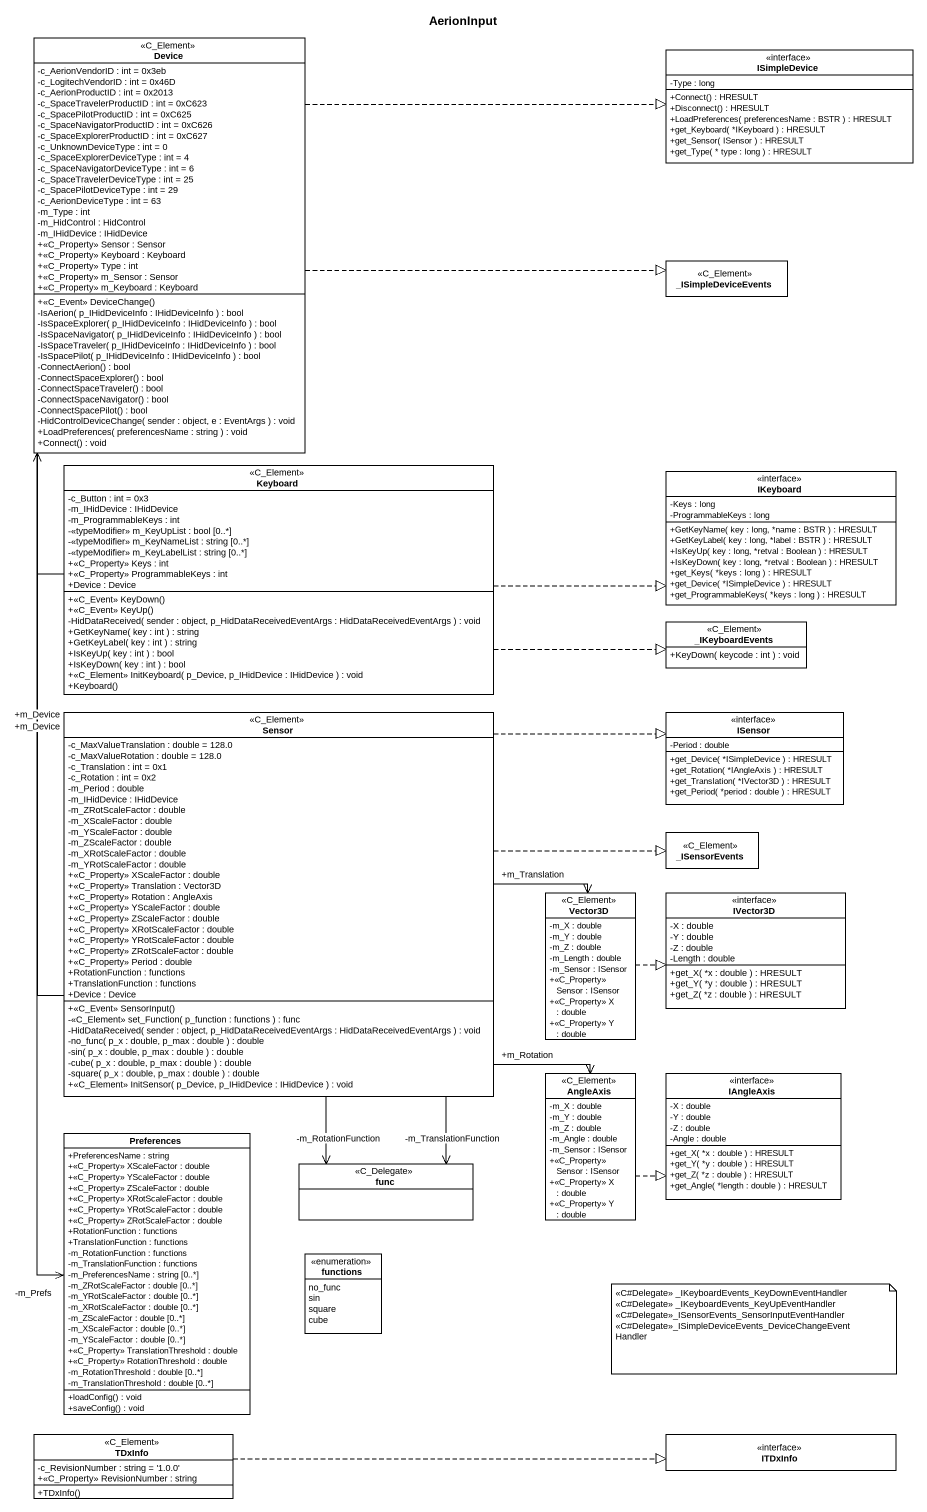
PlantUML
@startuml
title AerionInput
hide circle
hide empty members
skinparam classAttributeIconSize 0
class Device <<C_Element>> {
  -c_AerionVendorID : int = 0x3eb
  -c_LogitechVendorID : int = 0x46D
  -c_AerionProductID : int = 0x2013
  -c_SpaceTravelerProductID : int = 0xC623
  -c_SpacePilotProductID : int = 0xC625
  -c_SpaceNavigatorProductID : int = 0xC626
  -c_SpaceExplorerProductID : int = 0xC627
  -c_UnknownDeviceType : int = 0
  -c_SpaceExplorerDeviceType : int = 4
  -c_SpaceNavigatorDeviceType : int = 6
  -c_SpaceTravelerDeviceType : int = 25
  -c_SpacePilotDeviceType : int = 29
  -c_AerionDeviceType : int = 63
  -m_Type : int
  -m_HidControl : HidControl
  -m_IHidDevice : IHidDevice
  +<<C_Property>> Sensor : Sensor
  +<<C_Property>> Keyboard : Keyboard
  +<<C_Property>> Type : int
  +<<C_Property>> m_Sensor : Sensor
  +<<C_Property>> m_Keyboard : Keyboard
  +<<C_Event>> DeviceChange()
  -IsAerion( p_IHidDeviceInfo : IHidDeviceInfo ) : bool
  -IsSpaceExplorer( p_IHidDeviceInfo : IHidDeviceInfo ) : bool
  -IsSpaceNavigator( p_IHidDeviceInfo : IHidDeviceInfo ) : bool
  -IsSpaceTraveler( p_IHidDeviceInfo : IHidDeviceInfo ) : bool
  -IsSpacePilot( p_IHidDeviceInfo : IHidDeviceInfo ) : bool
  -ConnectAerion() : bool
  -ConnectSpaceExplorer() : bool
  -ConnectSpaceTraveler() : bool
  -ConnectSpaceNavigator() : bool
  -ConnectSpacePilot() : bool
  -HidControlDeviceChange( sender : object, e : EventArgs ) : void
  +LoadPreferences( preferencesName : string ) : void
  +Connect() : void
}
interface ISimpleDevice {
  -Type : long
  +Connect() : HRESULT
  +Disconnect() : HRESULT
  +LoadPreferences( preferencesName : BSTR ) : HRESULT
  +get_Keyboard( *IKeyboard ) : HRESULT
  +get_Sensor( ISensor ) : HRESULT
  +get_Type( * type : long ) : HRESULT
}
interface "_ISimpleDeviceEvents" as ISimpleDeviceEvents <<C_Element>>
class Keyboard <<C_Element>> {
  -c_Button : int = 0x3
  -m_IHidDevice : IHidDevice
  -m_ProgrammableKeys : int
  -<<typeModifier>> m_KeyUpList : bool [0..*]
  -<<typeModifier>> m_KeyNameList : string [0..*]
  -<<typeModifier>> m_KeyLabelList : string [0..*]
  +<<C_Property>> Keys : int
  +<<C_Property>> ProgrammableKeys : int
  +Device : Device
  +<<C_Event>> KeyDown()
  +<<C_Event>> KeyUp()
  -HidDataReceived( sender : object, p_HidDataReceivedEventArgs : HidDataReceivedEventArgs ) : void
  +GetKeyName( key : int ) : string
  +GetKeyLabel( key : int ) : string
  +IsKeyUp( key : int ) : bool
  +IsKeyDown( key : int ) : bool
  +<<C_Element>> InitKeyboard( p_Device, p_IHidDevice : IHidDevice ) : void
  +Keyboard()
}
interface IKeyboard {
  -Keys : long
  -ProgrammableKeys : long
  +GetKeyName( key : long, *name : BSTR ) : HRESULT
  +GetKeyLabel( key : long, *label : BSTR ) : HRESULT
  +IsKeyUp( key : long, *retval : Boolean ) : HRESULT
  +IsKeyDown( key : long, *retval : Boolean ) : HRESULT
  +get_Keys( *keys : long ) : HRESULT
  +get_Device( *ISimpleDevice ) : HRESULT
  +get_ProgrammableKeys( *keys : long ) : HRESULT
}
interface "_IKeyboardEvents" as IKeyboardEvents <<C_Element>> {
  +KeyDown( keycode : int ) : void
}
class Sensor <<C_Element>> {
  -c_MaxValueTranslation : double = 128.0
  -c_MaxValueRotation : double = 128.0
  -c_Translation : int = 0x1
  -c_Rotation : int = 0x2
  -m_Period : double
  -m_IHidDevice : IHidDevice
  -m_ZRotScaleFactor : double
  -m_XScaleFactor : double
  -m_YScaleFactor : double
  -m_ZScaleFactor : double
  -m_XRotScaleFactor : double
  -m_YRotScaleFactor : double
  +<<C_Property>> XScaleFactor : double
  +<<C_Property>> Translation : Vector3D
  +<<C_Property>> Rotation : AngleAxis
  +<<C_Property>> YScaleFactor : double
  +<<C_Property>> ZScaleFactor : double
  +<<C_Property>> XRotScaleFactor : double
  +<<C_Property>> YRotScaleFactor : double
  +<<C_Property>> ZRotScaleFactor : double
  +<<C_Property>> Period : double
  +RotationFunction : functions
  +TranslationFunction : functions
  +Device : Device
  +<<C_Event>> SensorInput()
  -<<C_Element>> set_Function( p_function : functions ) : func
  -HidDataReceived( sender : object, p_HidDataReceivedEventArgs : HidDataReceivedEventArgs ) : void
  -no_func( p_x : double, p_max : double ) : double
  -sin( p_x : double, p_max : double ) : double
  -cube( p_x : double, p_max : double ) : double
  -square( p_x : double, p_max : double ) : double
  +<<C_Element>> InitSensor( p_Device, p_IHidDevice : IHidDevice ) : void
}
interface ISensor {
  -Period : double
  +get_Device( *ISimpleDevice ) : HRESULT
  +get_Rotation( *IAngleAxis ) : HRESULT
  +get_Translation( *IVector3D ) : HRESULT
  +get_Period( *period : double ) : HRESULT
}
interface "_ISensorEvents" as ISensorEvents <<C_Element>>
class Vector3D <<C_Element>> {
  -m_X : double
  -m_Y : double
  -m_Z : double
  -m_Length : double
  -m_Sensor : ISensor
  +<<C_Property>> Sensor : ISensor
  +<<C_Property>> X : double
  +<<C_Property>> Y : double
}
interface IVector3D {
  -X : double
  -Y : double
  -Z : double
  -Length : double
  +get_X( *x : double ) : HRESULT
  +get_Y( *y : double ) : HRESULT
  +get_Z( *z : double ) : HRESULT
}
class AngleAxis <<C_Element>> {
  -m_X : double
  -m_Y : double
  -m_Z : double
  -m_Angle : double
  -m_Sensor : ISensor
  +<<C_Property>> Sensor : ISensor
  +<<C_Property>> X : double
  +<<C_Property>> Y : double
}
interface IAngleAxis {
  -X : double
  -Y : double
  -Z : double
  -Angle : double
  +get_X( *x : double ) : HRESULT
  +get_Y( *y : double ) : HRESULT
  +get_Z( *z : double ) : HRESULT
  +get_Angle( *length : double ) : HRESULT
}
class Preferences {
  +PreferencesName : string
  +<<C_Property>> XScaleFactor : double
  +<<C_Property>> YScaleFactor : double
  +<<C_Property>> ZScaleFactor : double
  +<<C_Property>> XRotScaleFactor : double
  +<<C_Property>> YRotScaleFactor : double
  +<<C_Property>> ZRotScaleFactor : double
  +RotationFunction : functions
  +TranslationFunction : functions
  -m_RotationFunction : functions
  -m_TranslationFunction : functions
  -m_PreferencesName : string [0..*]
  -m_ZRotScaleFactor : double [0..*]
  -m_YRotScaleFactor : double [0..*]
  -m_XRotScaleFactor : double [0..*]
  -m_ZScaleFactor : double [0..*]
  -m_XScaleFactor : double [0..*]
  -m_YScaleFactor : double [0..*]
  +<<C_Property>> TranslationThreshold : double
  +<<C_Property>> RotationThreshold : double
  -m_RotationThreshold : double [0..*]
  -m_TranslationThreshold : double [0..*]
  +loadConfig() : void
  +saveConfig() : void
}
class func <<C_Delegate>>
enum functions {
  no_func
  sin
  square
  cube
}
class TDxInfo <<C_Element>> {
  -c_RevisionNumber : string = '1.0.0'
  +<<C_Property>> RevisionNumber : string
  +TDxInfo()
}
interface ITDxInfo
Device .right.|> ISimpleDevice
Device .right.|> ISimpleDeviceEvents
Device "+m_Device" <-- Keyboard
Device "+m_Device" <-- Sensor
Keyboard .right.|> IKeyboard
Keyboard .right.|> IKeyboardEvents
Sensor .right.|> ISensor
Sensor .right.|> ISensorEvents
Vector3D "+m_Translation" <-left- Sensor
Vector3D .right.|> IVector3D
AngleAxis "+m_Rotation" <-up- Sensor
AngleAxis .right.|> IAngleAxis
Preferences "-m_Prefs" <-up- Device
func "-m_RotationFunction" <-up- Sensor
func "-m_TranslationFunction" <-up- Sensor
TDxInfo .right.|> ITDxInfo
note as N1
  <<C#Delegate>> _IKeyboardEvents_KeyDownEventHandler
  <<C#Delegate>> _IKeyboardEvents_KeyUpEventHandler
  <<C#Delegate>>_ISensorEvents_SensorInputEventHandler
  <<C#Delegate>>_ISimpleDeviceEvents_DeviceChangeEventHandler
end note
@enduml
